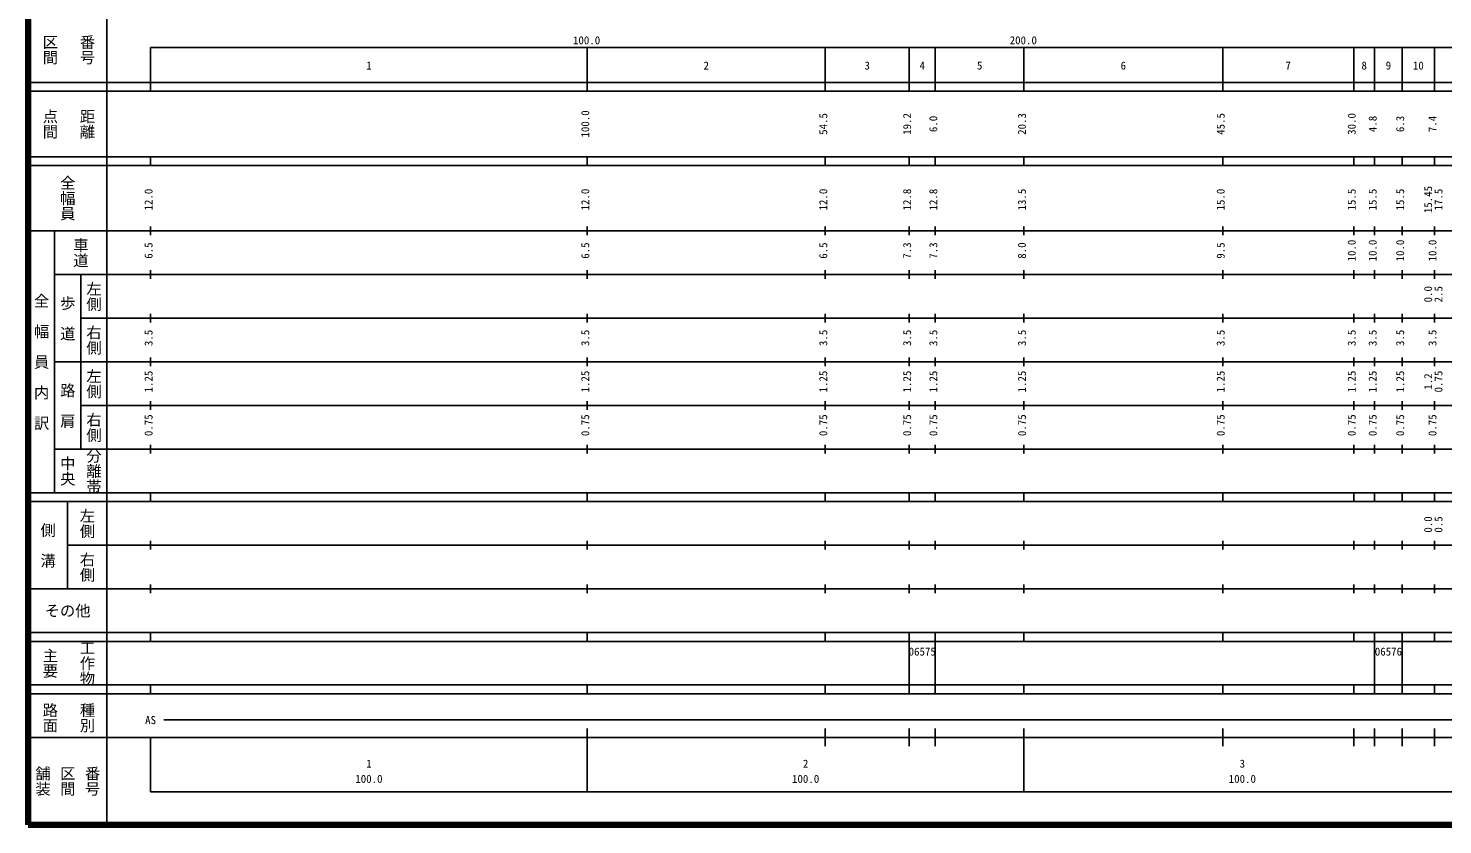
# Model space of a CAD drawing. Units: millimetres, scale not verified. Extents: x 40000 to 680000, y 20000 to 380000.
# Drawn here: x 40000 to 363883, y 20000 to 202409 of the extents above; entities that cross this region are included whole.
import ezdxf
from ezdxf.enums import TextEntityAlignment as Align

# ---------------------------------------------------------------- set-up
doc = ezdxf.new("R2010")
doc.units = ezdxf.units.MM
doc.header["$LTSCALE"] = 1000
doc.layers.add('M-TTL', color=2, linetype='Continuous', lineweight=140)
doc.layers.add('M-TTL-BAND', color=7, linetype='Continuous', lineweight=25)
doc.styles.add('@ＭＳ ゴシック', font='')
doc.styles.add('ＭＳ ゴシック', font='')
doc.styles.get('@ＭＳ ゴシック').set_extended_font_data('@MS Gothic')
doc.styles.get('ＭＳ ゴシック').set_extended_font_data('MS Gothic')

msp = doc.modelspace()

# ---------------------------------------------------------------- linework, layer by layer
at = {"layer": 'M-TTL'}
for p, q in [((40000, 380000), (40000, 20000)), ((40000, 20000), (680000, 20000))]:
    msp.add_line(p, q, dxfattribs=at)
at = {"layer": 'M-TTL-BAND'}
for p, q in [((58000, 370000), (58000, 20000)), ((68000, 198000), (579000, 198000)), ((68000, 198000), (68000, 188000)), ((168000, 188000), (168000, 198000)), ((222500, 188000), (222500, 198000)), ((241700, 188000), (241700, 198000)), ((247700, 188000), (247700, 198000)), ((268000, 188000), (268000, 198000)), ((313500, 188000), (313500, 198000)), ((343500, 188000), (343500, 198000)), ((348300, 188000), (348300, 198000)), ((354600, 188000), (354600, 198000)), ((362000, 188000), (362000, 198000)), ((40000, 190000), (579000, 190000)), ((40000, 188000), (579000, 188000)), ((40000, 173000), (579000, 173000)), ((68000, 171000), (68000, 173000)), ((168000, 171000), (168000, 173000)), ((222500, 171000), (222500, 173000)), ((241700, 171000), (241700, 173000)), ((247700, 171000), (247700, 173000)), ((268000, 171000), (268000, 173000)), ((313500, 171000), (313500, 173000)), ((343500, 171000), (343500, 173000)), ((348300, 171000), (348300, 173000)), ((354600, 171000), (354600, 173000)), ((362000, 171000), (362000, 173000)), ((40000, 171000), (579000, 171000)), ((40000, 156000), (579000, 156000)), ((46000, 96000), (46000, 156000)), ((68000, 155000), (68000, 157000)), ((168000, 155000), (168000, 157000)), ((222500, 155000), (222500, 157000)), ((241700, 155000), (241700, 157000)), ((247700, 155000), (247700, 157000)), ((268000, 155000), (268000, 157000)), ((313500, 155000), (313500, 157000)), ((343500, 155000), (343500, 157000)), ((348300, 155000), (348300, 157000)), ((354600, 155000), (354600, 157000)), ((362000, 155000), (362000, 157000)), ((46000, 146000), (579000, 146000)), ((52000, 146000), (52000, 106000)), ((68000, 145000), (68000, 147000)), ((168000, 145000), (168000, 147000)), ((222500, 145000), (222500, 147000)), ((241700, 145000), (241700, 147000)), ((247700, 145000), (247700, 147000)), ((268000, 145000), (268000, 147000)), ((313500, 145000), (313500, 147000)), ((343500, 145000), (343500, 147000)), ((348300, 145000), (348300, 147000)), ((354600, 145000), (354600, 147000)), ((362000, 145000), (362000, 147000)), ((68000, 135000), (68000, 137000)), ((168000, 135000), (168000, 137000)), ((222500, 135000), (222500, 137000)), ((241700, 135000), (241700, 137000)), ((247700, 135000), (247700, 137000)), ((268000, 135000), (268000, 137000)), ((313500, 135000), (313500, 137000)), ((343500, 135000), (343500, 137000)), ((348300, 135000), (348300, 137000)), ((354600, 135000), (354600, 137000)), ((362000, 135000), (362000, 137000)), ((52000, 136000), (579000, 136000)), ((68000, 125000), (68000, 127000)), ((168000, 125000), (168000, 127000)), ((222500, 125000), (222500, 127000)), ((241700, 125000), (241700, 127000)), ((247700, 125000), (247700, 127000)), ((268000, 125000), (268000, 127000)), ((313500, 125000), (313500, 127000)), ((343500, 125000), (343500, 127000)), ((348300, 125000), (348300, 127000)), ((354600, 125000), (354600, 127000)), ((362000, 125000), (362000, 127000)), ((46000, 126000), (579000, 126000)), ((68000, 115000), (68000, 117000)), ((168000, 115000), (168000, 117000)), ((222500, 115000), (222500, 117000)), ((241700, 115000), (241700, 117000)), ((247700, 115000), (247700, 117000)), ((268000, 115000), (268000, 117000)), ((313500, 115000), (313500, 117000)), ((343500, 115000), (343500, 117000)), ((348300, 115000), (348300, 117000)), ((354600, 115000), (354600, 117000)), ((362000, 115000), (362000, 117000)), ((52000, 116000), (579000, 116000)), ((68000, 105000), (68000, 107000)), ((168000, 105000), (168000, 107000)), ((222500, 105000), (222500, 107000)), ((241700, 105000), (241700, 107000)), ((247700, 105000), (247700, 107000)), ((268000, 105000), (268000, 107000)), ((313500, 105000), (313500, 107000)), ((343500, 105000), (343500, 107000)), ((348300, 105000), (348300, 107000)), ((354600, 105000), (354600, 107000)), ((362000, 105000), (362000, 107000)), ((46000, 106000), (579000, 106000)), ((40000, 96000), (579000, 96000)), ((40000, 94000), (579000, 94000)), ((49000, 94000), (49000, 74000)), ((68000, 94000), (68000, 96000)), ((168000, 94000), (168000, 96000)), ((222500, 94000), (222500, 96000)), ((241700, 94000), (241700, 96000)), ((247700, 94000), (247700, 96000)), ((268000, 94000), (268000, 96000)), ((313500, 94000), (313500, 96000)), ((343500, 94000), (343500, 96000)), ((348300, 94000), (348300, 96000)), ((354600, 94000), (354600, 96000)), ((362000, 94000), (362000, 96000)), ((68000, 83000), (68000, 85000)), ((168000, 83000), (168000, 85000)), ((222500, 83000), (222500, 85000)), ((241700, 83000), (241700, 85000)), ((247700, 83000), (247700, 85000)), ((268000, 83000), (268000, 85000)), ((313500, 83000), (313500, 85000)), ((343500, 83000), (343500, 85000)), ((348300, 83000), (348300, 85000)), ((354600, 83000), (354600, 85000)), ((362000, 83000), (362000, 85000)), ((49000, 84000), (579000, 84000)), ((68000, 73000), (68000, 75000)), ((168000, 73000), (168000, 75000)), ((222500, 73000), (222500, 75000)), ((241700, 73000), (241700, 75000)), ((247700, 73000), (247700, 75000)), ((268000, 73000), (268000, 75000)), ((313500, 73000), (313500, 75000)), ((343500, 73000), (343500, 75000)), ((348300, 73000), (348300, 75000)), ((354600, 73000), (354600, 75000)), ((362000, 73000), (362000, 75000)), ((40000, 74000), (579000, 74000)), ((40000, 64000), (579000, 64000)), ((40000, 62000), (579000, 62000)), ((68000, 62000), (68000, 64000)), ((168000, 62000), (168000, 64000)), ((222500, 62000), (222500, 64000)), ((241700, 62000), (241700, 64000)), ((241700, 52000), (241700, 62000)), ((247700, 62000), (247700, 64000)), ((247700, 52000), (247700, 62000)), ((268000, 62000), (268000, 64000)), ((313500, 62000), (313500, 64000)), ((343500, 62000), (343500, 64000)), ((348300, 62000), (348300, 64000)), ((348300, 52000), (348300, 62000)), ((354600, 62000), (354600, 64000)), ((354600, 52000), (354600, 62000)), ((362000, 62000), (362000, 64000)), ((40000, 52000), (579000, 52000)), ((68000, 50000), (68000, 52000)), ((168000, 50000), (168000, 52000)), ((222500, 50000), (222500, 52000)), ((241700, 50000), (241700, 52000)), ((247700, 50000), (247700, 52000)), ((268000, 50000), (268000, 52000)), ((313500, 50000), (313500, 52000)), ((343500, 50000), (343500, 52000)), ((348300, 50000), (348300, 52000)), ((354600, 50000), (354600, 52000)), ((362000, 50000), (362000, 52000)), ((40000, 50000), (579000, 50000)), ((71000, 44000), (565000, 44000)), ((40000, 40000), (579000, 40000)), ((68000, 40000), (68000, 27500)), ((168000, 27500), (168000, 42000)), ((222500, 38000), (222500, 42000)), ((241700, 38000), (241700, 42000)), ((247700, 38000), (247700, 42000)), ((268000, 27500), (268000, 42000)), ((313500, 38000), (313500, 42000)), ((343500, 38000), (343500, 42000)), ((348300, 38000), (348300, 42000)), ((354600, 38000), (354600, 42000)), ((362000, 38000), (362000, 42000)), ((68000, 27500), (579000, 27500))]:
    msp.add_line(p, q, dxfattribs=at)

# ---------------------------------------------------------------- texts
at = {"layer": 'M-TTL-BAND', "style": '@ＭＳ ゴシック'}
for s, p in [('番号', (53500, 197500)), ('区間', (45000, 197500)), ('点間', (45000, 180500)), ('距離', (53500, 180500)), ('全幅員', (49000, 163500)), ('車道', (52000, 151000)), ('左側', (55000, 141000)), ('全\u3000幅\u3000員\u3000内\u3000訳', (43000, 126000)), ('歩\u3000道', (49000, 136000)), ('右側', (55000, 131000)), ('左側', (55000, 121000)), ('路\u3000肩', (49000, 116000)), ('右側', (55000, 111000)), ('中央', (49000, 101000)), ('分離帯', (55000, 101000)), ('左側', (53500, 89000)), ('側\u3000溝', (44500, 84000)), ('右側', (53500, 79000)), ('工作物', (53500, 57000)), ('主要', (45000, 57000)), ('路面', (45000, 44500)), ('種別', (53500, 44500)), ('舗装', (43333, 30000)), ('区間', (49000, 30000)), ('番号', (54667, 30000))]:
    msp.add_text(s, height=2566, rotation=270, dxfattribs=at).set_placement(p, align=Align.MIDDLE_CENTER)
at = {"layer": 'M-TTL-BAND', "style": 'ＭＳ ゴシック'}
for s, p in [('100.0', (167844, 198195)), ('200.0', (267844, 198195)), ('1', (118000, 192405)), ('2', (195250, 192405)), ('3', (232100, 192405)), ('4', (244700, 192405)), ('5', (257850, 192405)), ('6', (290750, 192405)), ('7', (328500, 192405)), ('8', (345900, 192405)), ('9', (351450, 192405)), ('10', (358300, 192405)), ('AS', (68000, 42500)), ('1', (118000, 32523)), ('2', (218000, 32523)), ('3', (318000, 32523)), ('100.0', (118000, 29033)), ('100.0', (218000, 29033)), ('100.0', (318000, 29033))]:
    msp.add_text(s, height=1833, dxfattribs=at).set_placement(p, align=Align.BOTTOM_CENTER)
for s, p in [('100.0', (169000, 180500)), ('54.5', (223500, 180500)), ('19.2', (242700, 180500)), ('6.0', (248700, 180500)), ('20.3', (269000, 180500)), ('45.5', (314500, 180500)), ('30.0', (344500, 180500)), ('4.8', (349300, 180500)), ('6.3', (355600, 180500)), ('7.4', (363000, 180500)), ('12.0', (69000, 163174)), ('12.0', (169000, 163174)), ('12.0', (223500, 163174)), ('12.8', (242700, 163174)), ('12.8', (248700, 163174)), ('13.5', (269000, 163174)), ('15.0', (314500, 163174)), ('15.5', (344500, 163174)), ('15.5', (349300, 163174)), ('15.5', (355600, 163174)), ('15.45', (362000, 163174)), ('17.5', (364370, 163174)), ('6.5', (69000, 151500)), ('6.5', (169000, 151500)), ('6.5', (223500, 151500)), ('7.3', (242700, 151500)), ('7.3', (248700, 151500)), ('8.0', (269000, 151500)), ('9.5', (314500, 151500)), ('10.0', (344500, 151500)), ('10.0', (349300, 151500)), ('10.0', (355600, 151500)), ('10.0', (363000, 151500)), ('0.0', (362000, 141500)), ('2.5', (364370, 141500)), ('3.5', (69000, 131500)), ('3.5', (169000, 131500)), ('3.5', (223500, 131500)), ('3.5', (242700, 131500)), ('3.5', (248700, 131500)), ('3.5', (269000, 131500)), ('3.5', (314500, 131500)), ('3.5', (344500, 131500)), ('3.5', (349300, 131500)), ('3.5', (355600, 131500)), ('3.5', (363000, 131500)), ('1.25', (69000, 121500)), ('1.25', (169000, 121500)), ('1.25', (223500, 121500)), ('1.25', (242700, 121500)), ('1.25', (248700, 121500)), ('1.25', (269000, 121500)), ('1.25', (314500, 121500)), ('1.25', (344500, 121500)), ('1.25', (349300, 121500)), ('1.25', (355600, 121500)), ('1.2', (362000, 121500)), ('0.75', (364370, 121500)), ('0.75', (69000, 111500)), ('0.75', (169000, 111500)), ('0.75', (223500, 111500)), ('0.75', (242700, 111500)), ('0.75', (248700, 111500)), ('0.75', (269000, 111500)), ('0.75', (314500, 111500)), ('0.75', (344500, 111500)), ('0.75', (349300, 111500)), ('0.75', (355600, 111500)), ('0.75', (363000, 111500)), ('0.0', (362000, 88764)), ('0.5', (364370, 88764))]:
    msp.add_text(s, height=1833, rotation=90, dxfattribs=at).set_placement(p, align=Align.BOTTOM_CENTER)
for s, height, p in [('その他', 2566, (49000, 69000)), ('06575', 1833, (244700, 59655)), ('06576', 1833, (351450, 59655))]:
    msp.add_text(s, height=height, dxfattribs=at).set_placement(p, align=Align.MIDDLE_CENTER)

doc.saveas('drawing.dxf')
